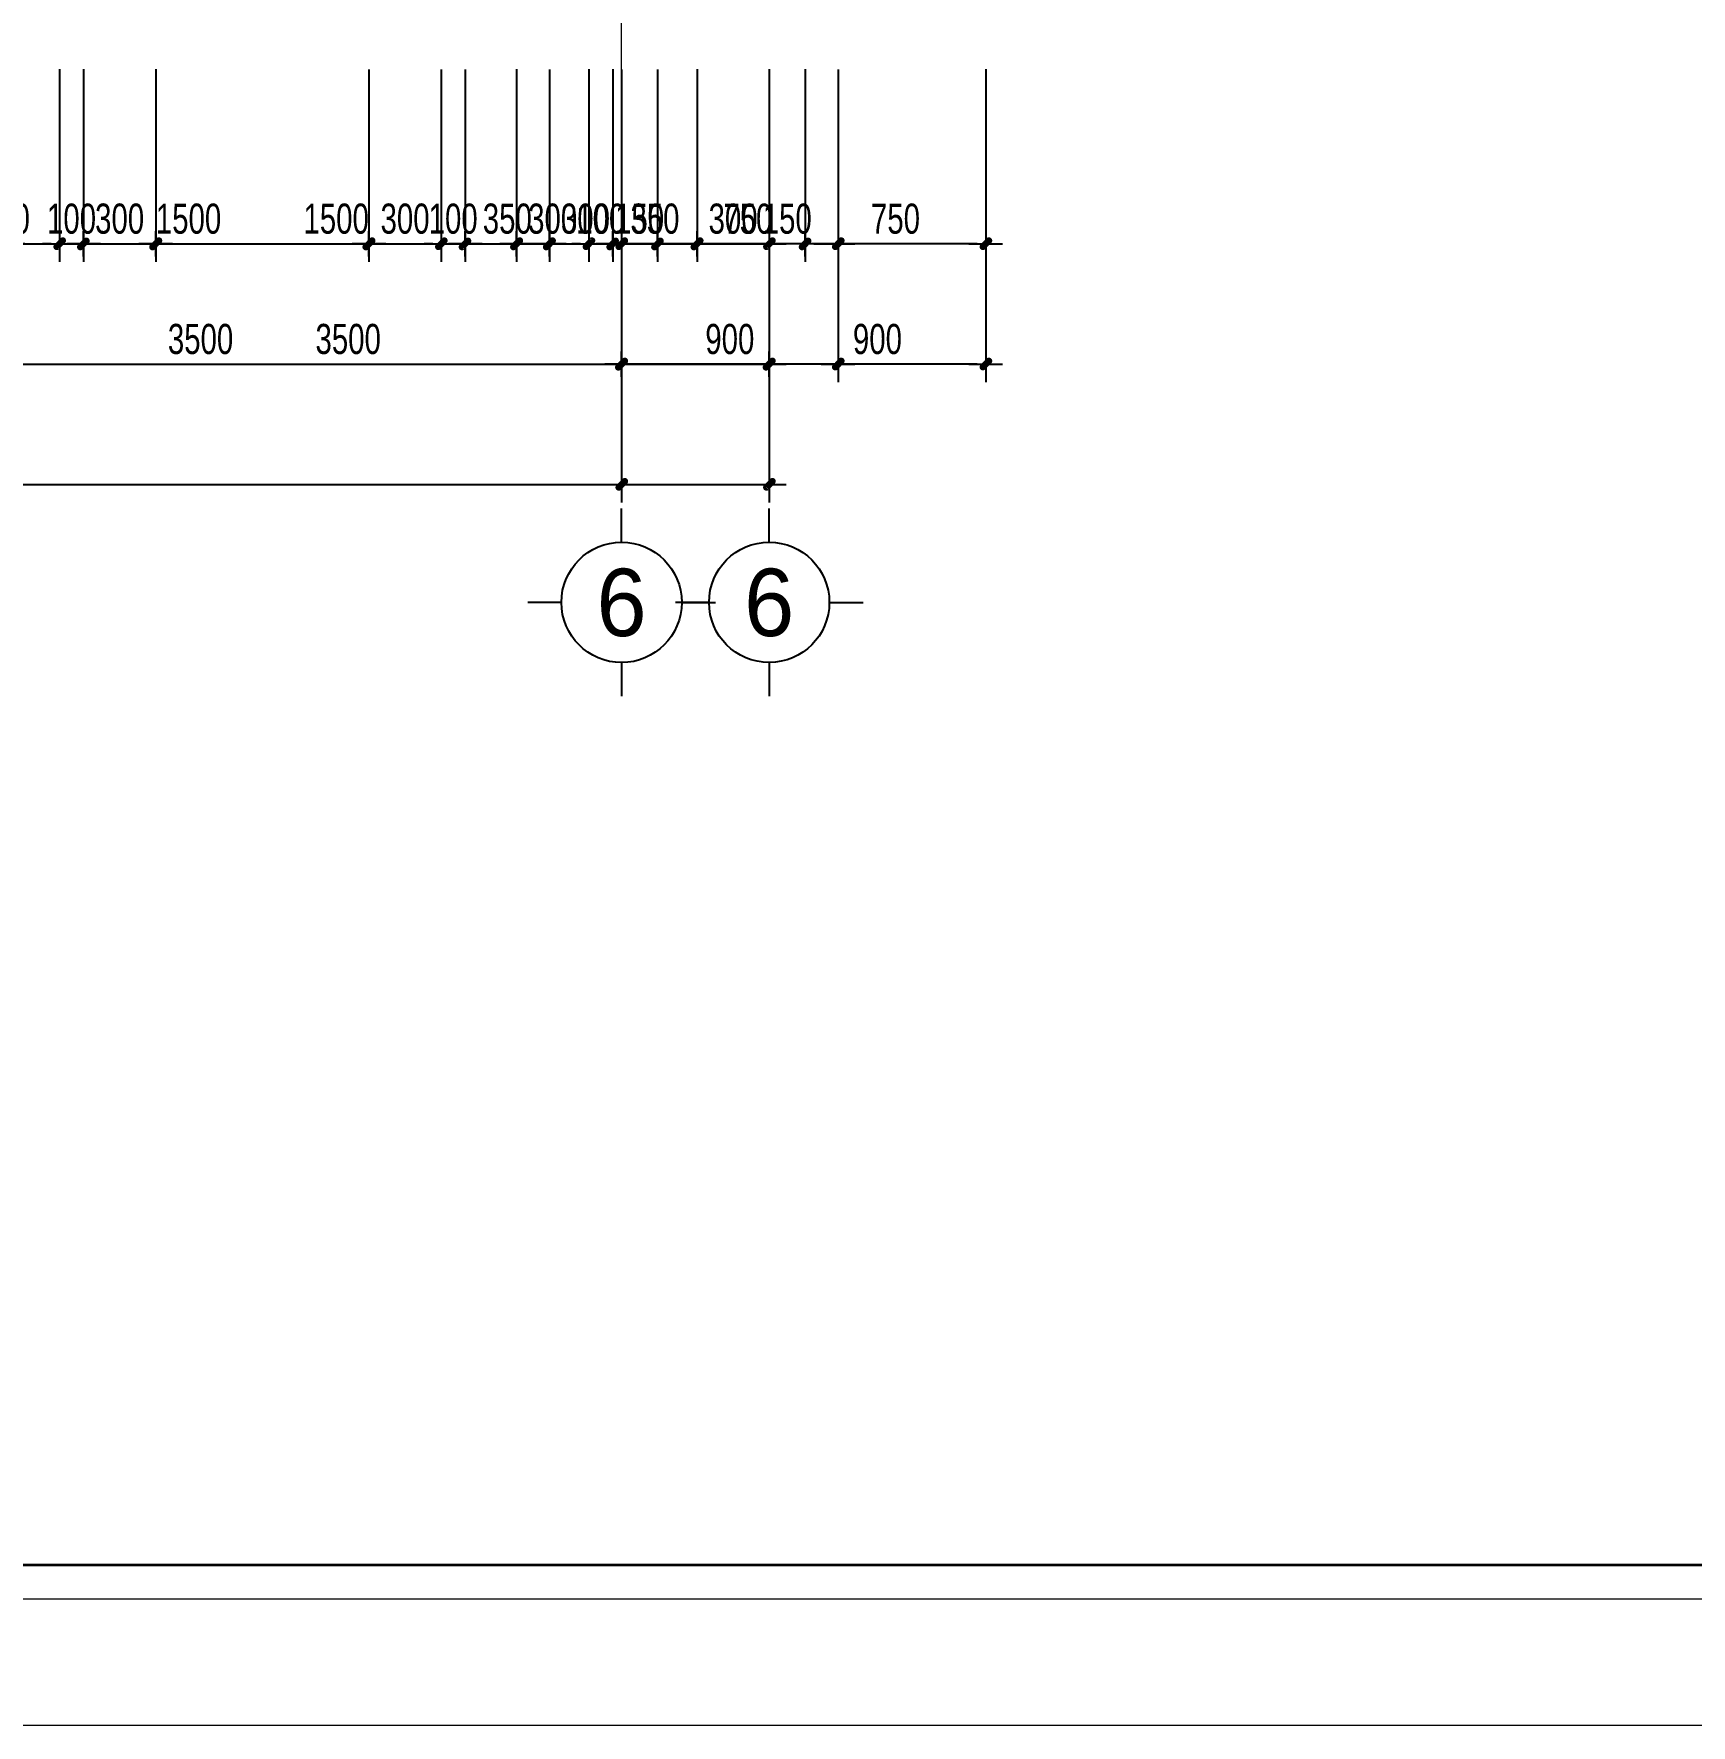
# Model space of a CAD drawing. Header units: inches. Extents: x 88947 to 296847, y 35049 to 161062.
# Drawn here: x 195705 to 202594, y 56051 to 63079 of the extents above; entities that cross this region are included whole.
import ezdxf
from ezdxf.enums import TextEntityAlignment as Align

# ---------------------------------------------------------------- set-up
doc = ezdxf.new("R2010")
doc.units = ezdxf.units.IN
doc.header["$MEASUREMENT"] = 0
doc.header["$PDMODE"] = 1
doc.linetypes.add('ACAD_ISO03W100', pattern=[30, 12, -18])
doc.linetypes.add('CENTER', pattern=[50.8, 31.75, -6.35, 6.35, -6.35])
for name, color, linetype, lineweight in [('A-Dims', 145, 'Continuous', 25), ('A-Text', 30, 'Continuous', 9), ('A-Wall', 2, 'Continuous', 35), ('DIM', 7, 'Continuous', 25), ('GHICHU', 40, 'Continuous', 18), ('KHUNG 2', 144, 'Continuous', 18), ('NETMANH', 192, 'Continuous', 18), ('TRUC', 252, 'ACAD_ISO03W100', 13)]:
    doc.layers.add(name, color=color, linetype=linetype, lineweight=lineweight)
doc.styles.add('FRANKO', font='VFRANKO.TTF')
doc.styles.add('VHELVEN', font='VHELVEN.TTF')
doc.styles.add('VNI-HELVE-CONDENSE', font='VNARIAL.TTF', dxfattribs={"width": 0.7})
doc.dimstyles.new('TAS-100', dxfattribs={"dimscale": 50, "dimtxt": 2.5, "dimasz": 0.7, "dimexe": 1.5, "dimexo": 1.5, "dimgap": 0.8, "dimtad": 1, "dimdec": 0, "dimzin": 3, "dimdsep": 46, "dimtxsty": 'VNI-HELVE-CONDENSE', "dimblk": 'TICK', "dimcen": 2.5, "dimclrt": 71, "dimazin": 2, "dimtfac": 0.75, "dimtdec": 0, "dimtix": 1, "dimtmove": 2, "dimatfit": 2, "dimldrblk": 'TICK123', "dimfxl": 1.5, "dimtolj": 1, "dimtzin": 0, "dimarcsym": 0})

# ---------------------------------------------------------------- blocks, each defined once
blk = doc.blocks.new('TICK')
at = {"layer": 'A-Dims', "color": 1}
for p, q in [((-2, 0), (2, 0)), ((0, 1.5), (0, -1.5))]:
    blk.add_line(p, q, dxfattribs=at)
at = {"layer": 'A-Dims', "color": 1, "const_width": 0.788}
blk.add_lwpolyline([(-0.33, -0.35), (0.38, 0.38)], dxfattribs=at)
at = {"layer": 'A-Dims', "color": 1, "const_width": 0.394}
for points in [[(0.24, 0.52, -0.414214), (0.52, 0.52, -1)], [(0.52, 0.52, -0.414214), (0.52, 0.24, -1)], [(-0.47, -0.21, 0.414214), (-0.47, -0.49, 1)], [(-0.47, -0.49, 0.414214), (-0.19, -0.49, 1)]]:
    blk.add_lwpolyline(points, format="xyb", dxfattribs=at)
blk = doc.blocks.new('*D314')
at = {"layer": 'Defpoints', "color": 0}
for p in [(194647.7, 62206.8), (198147.7, 62206.8), (198147.7, 61706.8)]:
    blk.add_point(p, dxfattribs=at)
at = {"layer": 'DIM', "color": 0, "lineweight": -2}
for p, q in [((194647.7, 62131.8), (194647.7, 61631.8)), ((198147.7, 62131.8), (198147.7, 61631.8)), ((194682.7, 61706.8), (198112.7, 61706.8))]:
    blk.add_line(p, q, dxfattribs=at)
at = {"layer": 'DIM', "color": 0, "lineweight": -2, "xscale": 35, "yscale": 35, "zscale": 35, "rotation": 180}
blk.add_blockref('TICK', (194647.7, 61706.8), dxfattribs=at)
at = {"layer": 'DIM', "color": 0, "lineweight": -2, "xscale": 35, "yscale": 35, "zscale": 35}
blk.add_blockref('TICK', (198147.7, 61706.8), dxfattribs=at)
at = {"layer": 'DIM', "color": 71, "insert": (196397.7, 61810.7), "char_height": 125, "attachment_point": 5, "style": 'VNI-HELVE-CONDENSE'}
blk.add_mtext('\\A1;3500', dxfattribs=at)
blk = doc.blocks.new('TICK123')
at = {"layer": 'A-Dims', "color": 1}
blk.add_lwpolyline([(0.05, 0, 0, 0.84, 0), (-2.11, 0, 8.4, 8.4, 0)], format="xyseb", dxfattribs=at)
blk = doc.blocks.new('*D315')
at = {"layer": 'Defpoints', "color": 0}
for p in [(185747.7, 62206.8), (198147.7, 62206.8), (198147.7, 61206.8)]:
    blk.add_point(p, dxfattribs=at)
at = {"layer": 'DIM', "color": 0, "lineweight": -2}
for p, q in [((185747.7, 62131.8), (185747.7, 61131.8)), ((198147.7, 62131.8), (198147.7, 61131.8)), ((185782.7, 61206.8), (198112.7, 61206.8))]:
    blk.add_line(p, q, dxfattribs=at)
at = {"layer": 'DIM', "color": 0, "lineweight": -2, "xscale": 35, "yscale": 35, "zscale": 35, "rotation": 180}
blk.add_blockref('TICK', (185747.7, 61206.8), dxfattribs=at)
at = {"layer": 'DIM', "color": 0, "lineweight": -2, "xscale": 35, "yscale": 35, "zscale": 35}
blk.add_blockref('TICK', (198147.7, 61206.8), dxfattribs=at)
at = {"layer": 'DIM', "color": 71, "insert": (191947.7, 61310.6), "char_height": 125, "attachment_point": 5, "style": 'VNI-HELVE-CONDENSE'}
blk.add_mtext('\\A1;12400', dxfattribs=at)
blk = doc.blocks.new('khung ten')
at = {"layer": 'A-Wall', "ltscale": 0.7}
blk.add_lwpolyline([(267204.1, -219099.4), (305804.1, -219099.4), (305804.1, -190799.4), (267204.1, -190799.4)], close=True, dxfattribs=at)
at = {"layer": 'KHUNG 2', "ltscale": 0.7}
blk.add_lwpolyline([(267004.1, -219299.4), (306004.1, -219299.4), (306004.1, -190599.4), (267004.1, -190599.4)], close=True, dxfattribs=at)
at = {"layer": 'NETMANH', "ltscale": 0.7}
blk.add_lwpolyline([(265004.1, -220042.3), (307004.1, -220042.3), (307004.1, -190342.3), (265004.1, -190342.3)], close=True, dxfattribs=at)
blk = doc.blocks.new('*D350')
at = {"layer": 'Defpoints', "color": 0}
for p in [(195597.7, 63006.8), (197097.7, 63006.8), (197097.7, 62206.8)]:
    blk.add_point(p, dxfattribs=at)
at = {"layer": 'DIM', "color": 0, "lineweight": -2}
for p, q in [((195597.7, 62931.8), (195597.7, 62131.8)), ((197097.7, 62931.8), (197097.7, 62131.8)), ((195632.7, 62206.8), (197062.7, 62206.8))]:
    blk.add_line(p, q, dxfattribs=at)
at = {"layer": 'DIM', "color": 0, "lineweight": -2, "xscale": 35, "yscale": 35, "zscale": 35, "rotation": 180}
blk.add_blockref('TICK', (195597.7, 62206.8), dxfattribs=at)
at = {"layer": 'DIM', "color": 0, "lineweight": -2, "xscale": 35, "yscale": 35, "zscale": 35}
blk.add_blockref('TICK', (197097.7, 62206.8), dxfattribs=at)
at = {"layer": 'DIM', "color": 71, "insert": (196347.7, 62310.6), "char_height": 125, "attachment_point": 5, "style": 'VNI-HELVE-CONDENSE'}
blk.add_mtext('\\A1;1500', dxfattribs=at)
blk = doc.blocks.new('*D351')
at = {"layer": 'Defpoints', "color": 0}
for p in [(197097.7, 63006.8), (197397.7, 63006.8), (197397.7, 62206.8)]:
    blk.add_point(p, dxfattribs=at)
at = {"layer": 'DIM', "color": 0, "lineweight": -2}
for p, q in [((197097.7, 62931.8), (197097.7, 62131.8)), ((197397.7, 62931.8), (197397.7, 62131.8)), ((197132.7, 62206.8), (197362.7, 62206.8))]:
    blk.add_line(p, q, dxfattribs=at)
at = {"layer": 'DIM', "color": 0, "lineweight": -2, "xscale": 35, "yscale": 35, "zscale": 35, "rotation": 180}
blk.add_blockref('TICK', (197097.7, 62206.8), dxfattribs=at)
at = {"layer": 'DIM', "color": 0, "lineweight": -2, "xscale": 35, "yscale": 35, "zscale": 35}
blk.add_blockref('TICK', (197397.7, 62206.8), dxfattribs=at)
at = {"layer": 'DIM', "color": 71, "insert": (197247.7, 62310.7), "char_height": 125, "attachment_point": 5, "style": 'VNI-HELVE-CONDENSE'}
blk.add_mtext('\\A1;300', dxfattribs=at)
blk = doc.blocks.new('*D352')
at = {"layer": 'Defpoints', "color": 0}
for p in [(197397.7, 63006.8), (197497.7, 63006.8), (197497.7, 62206.8)]:
    blk.add_point(p, dxfattribs=at)
at = {"layer": 'DIM', "color": 0, "lineweight": -2}
for p, q in [((197397.7, 62931.8), (197397.7, 62131.8)), ((197497.7, 62931.8), (197497.7, 62131.8)), ((197362.7, 62206.8), (197327.7, 62206.8)), ((197397.7, 62206.8), (197497.7, 62206.8)), ((197532.7, 62206.8), (197567.7, 62206.8))]:
    blk.add_line(p, q, dxfattribs=at)
at = {"layer": 'DIM', "color": 0, "lineweight": -2, "xscale": 35, "yscale": 35, "zscale": 35}
blk.add_blockref('TICK', (197397.7, 62206.8), dxfattribs=at)
at = {"layer": 'DIM', "color": 0, "lineweight": -2, "xscale": 35, "yscale": 35, "zscale": 35, "rotation": 180}
blk.add_blockref('TICK', (197497.7, 62206.8), dxfattribs=at)
at = {"layer": 'DIM', "color": 71, "insert": (197447.7, 62310.6), "char_height": 125, "attachment_point": 5, "style": 'VNI-HELVE-CONDENSE'}
blk.add_mtext('\\A1;100', dxfattribs=at)
blk = doc.blocks.new('*D353')
at = {"layer": 'Defpoints', "color": 0}
for p in [(197497.7, 63006.8), (197847.7, 63006.8), (197847.7, 62206.8)]:
    blk.add_point(p, dxfattribs=at)
at = {"layer": 'DIM', "color": 0, "lineweight": -2}
for p, q in [((197497.7, 62931.8), (197497.7, 62131.8)), ((197847.7, 62931.8), (197847.7, 62131.8)), ((197532.7, 62206.8), (197812.7, 62206.8))]:
    blk.add_line(p, q, dxfattribs=at)
at = {"layer": 'DIM', "color": 0, "lineweight": -2, "xscale": 35, "yscale": 35, "zscale": 35, "rotation": 180}
blk.add_blockref('TICK', (197497.7, 62206.8), dxfattribs=at)
at = {"layer": 'DIM', "color": 0, "lineweight": -2, "xscale": 35, "yscale": 35, "zscale": 35}
blk.add_blockref('TICK', (197847.7, 62206.8), dxfattribs=at)
at = {"layer": 'DIM', "color": 71, "insert": (197672.7, 62310.7), "char_height": 125, "attachment_point": 5, "style": 'VNI-HELVE-CONDENSE'}
blk.add_mtext('\\A1;350', dxfattribs=at)
blk = doc.blocks.new('*D386')
at = {"layer": 'Defpoints', "color": 0}
for p in [(198147.7, 63006.8), (198297.7, 63006.8), (198147.7, 62206.8)]:
    blk.add_point(p, dxfattribs=at)
at = {"layer": 'DIM', "color": 0, "lineweight": -2}
for p, q in [((198147.7, 62931.8), (198147.7, 62131.8)), ((198297.7, 62931.8), (198297.7, 62131.8)), ((198112.7, 62206.8), (198077.7, 62206.8)), ((198297.7, 62206.8), (198147.7, 62206.8)), ((198332.7, 62206.8), (198367.7, 62206.8))]:
    blk.add_line(p, q, dxfattribs=at)
at = {"layer": 'DIM', "color": 0, "lineweight": -2, "xscale": 35, "yscale": 35, "zscale": 35}
blk.add_blockref('TICK', (198147.7, 62206.8), dxfattribs=at)
at = {"layer": 'DIM', "color": 0, "lineweight": -2, "xscale": 35, "yscale": 35, "zscale": 35, "rotation": 180}
blk.add_blockref('TICK', (198297.7, 62206.8), dxfattribs=at)
at = {"layer": 'DIM', "color": 71, "insert": (198222.7, 62310.6), "char_height": 125, "attachment_point": 5, "style": 'VNI-HELVE-CONDENSE'}
blk.add_mtext('\\A1;150', dxfattribs=at)
blk = doc.blocks.new('*D387')
at = {"layer": 'Defpoints', "color": 0}
for p in [(198297.7, 63006.8), (199047.7, 63006.8), (198297.7, 62206.8)]:
    blk.add_point(p, dxfattribs=at)
at = {"layer": 'DIM', "color": 0, "lineweight": -2}
for p, q in [((198297.7, 62931.8), (198297.7, 62131.8)), ((199047.7, 62931.8), (199047.7, 62131.8)), ((199012.7, 62206.8), (198332.7, 62206.8))]:
    blk.add_line(p, q, dxfattribs=at)
at = {"layer": 'DIM', "color": 0, "lineweight": -2, "xscale": 35, "yscale": 35, "zscale": 35, "rotation": 180}
blk.add_blockref('TICK', (198297.7, 62206.8), dxfattribs=at)
at = {"layer": 'DIM', "color": 0, "lineweight": -2, "xscale": 35, "yscale": 35, "zscale": 35}
blk.add_blockref('TICK', (199047.7, 62206.8), dxfattribs=at)
at = {"layer": 'DIM', "color": 71, "insert": (198672.7, 62310.6), "char_height": 125, "attachment_point": 5, "style": 'VNI-HELVE-CONDENSE'}
blk.add_mtext('\\A1;750', dxfattribs=at)
blk = doc.blocks.new('*D388')
at = {"layer": 'Defpoints', "color": 0}
for p in [(198147.7, 62206.8), (199047.7, 62206.8), (198147.7, 61706.8)]:
    blk.add_point(p, dxfattribs=at)
at = {"layer": 'DIM', "color": 0, "lineweight": -2}
for p, q in [((198147.7, 62131.8), (198147.7, 61631.8)), ((199047.7, 62131.8), (199047.7, 61631.8)), ((199012.7, 61706.8), (198182.7, 61706.8))]:
    blk.add_line(p, q, dxfattribs=at)
at = {"layer": 'DIM', "color": 0, "lineweight": -2, "xscale": 35, "yscale": 35, "zscale": 35, "rotation": 180}
blk.add_blockref('TICK', (198147.7, 61706.8), dxfattribs=at)
at = {"layer": 'DIM', "color": 0, "lineweight": -2, "xscale": 35, "yscale": 35, "zscale": 35}
blk.add_blockref('TICK', (199047.7, 61706.8), dxfattribs=at)
at = {"layer": 'DIM', "color": 71, "insert": (198597.7, 61810.6), "char_height": 125, "attachment_point": 5, "style": 'VNI-HELVE-CONDENSE'}
blk.add_mtext('\\A1;900', dxfattribs=at)
blk = doc.blocks.new('*D392')
at = {"layer": 'Defpoints', "color": 0}
for p in [(197847.7, 63006.8), (198147.7, 63006.8), (198147.7, 62206.8)]:
    blk.add_point(p, dxfattribs=at)
at = {"layer": 'DIM', "color": 0, "lineweight": -2}
for p, q in [((197847.7, 62931.8), (197847.7, 62131.8)), ((198147.7, 62931.8), (198147.7, 62131.8)), ((197882.7, 62206.8), (198112.7, 62206.8))]:
    blk.add_line(p, q, dxfattribs=at)
at = {"layer": 'DIM', "color": 0, "lineweight": -2, "xscale": 35, "yscale": 35, "zscale": 35, "rotation": 180}
blk.add_blockref('TICK', (197847.7, 62206.8), dxfattribs=at)
at = {"layer": 'DIM', "color": 0, "lineweight": -2, "xscale": 35, "yscale": 35, "zscale": 35}
blk.add_blockref('TICK', (198147.7, 62206.8), dxfattribs=at)
at = {"layer": 'DIM', "color": 71, "insert": (197997.7, 62310.7), "char_height": 125, "attachment_point": 5, "style": 'VNI-HELVE-CONDENSE'}
blk.add_mtext('\\A1;300', dxfattribs=at)
blk = doc.blocks.new('TRUCCOT')
for p, q in [((0, -140), (0, 0)), ((-250, -390), (-390, -390)), ((250, -390), (390, -390)), ((0, -640), (0, -780))]:
    blk.add_line(p, q)
blk.add_circle((0, -390), 250)
at = {"layer": 'GHICHU', "style": 'VHELVEN'}
blk.add_attdef('TRUC', text='', height=280, dxfattribs=at).set_placement((0, -390), align=Align.MIDDLE_CENTER)
blk = doc.blocks.new('*D3025')
at = {"layer": 'Defpoints', "color": 0}
for p in [(9050, -31652.1), (12550, -31652.1), (12550, -32952.1)]:
    blk.add_point(p, dxfattribs=at)
at = {"layer": 'DIM', "color": 0, "lineweight": -2}
for p, q in [((9050, -31727.1), (9050, -33027.1)), ((12550, -31727.1), (12550, -33027.1)), ((9085, -32952.1), (12515, -32952.1))]:
    blk.add_line(p, q, dxfattribs=at)
at = {"layer": 'DIM', "color": 0, "lineweight": -2, "xscale": 35, "yscale": 35, "zscale": 35, "rotation": 180}
blk.add_blockref('TICK', (9050, -32952.1), dxfattribs=at)
at = {"layer": 'DIM', "color": 0, "lineweight": -2, "xscale": 35, "yscale": 35, "zscale": 35}
blk.add_blockref('TICK', (12550, -32952.1), dxfattribs=at)
at = {"layer": 'DIM', "color": 71, "insert": (10800, -32848.3), "char_height": 125, "attachment_point": 5, "style": 'VNI-HELVE-CONDENSE'}
blk.add_mtext('\\A1;3500', dxfattribs=at)
blk = doc.blocks.new('*D3026')
at = {"layer": 'Defpoints', "color": 0}
for p in [(150, -31652.1), (12550, -31652.1), (12550, -33452.1)]:
    blk.add_point(p, dxfattribs=at)
at = {"layer": 'DIM', "color": 0, "lineweight": -2}
for p, q in [((150, -31727.1), (150, -33527.1)), ((12550, -31727.1), (12550, -33527.1)), ((185, -33452.1), (12515, -33452.1))]:
    blk.add_line(p, q, dxfattribs=at)
at = {"layer": 'DIM', "color": 0, "lineweight": -2, "xscale": 35, "yscale": 35, "zscale": 35, "rotation": 180}
blk.add_blockref('TICK', (150, -33452.1), dxfattribs=at)
at = {"layer": 'DIM', "color": 0, "lineweight": -2, "xscale": 35, "yscale": 35, "zscale": 35}
blk.add_blockref('TICK', (12550, -33452.1), dxfattribs=at)
at = {"layer": 'DIM', "color": 71, "insert": (6350, -33348.4), "char_height": 125, "attachment_point": 5, "style": 'VNI-HELVE-CONDENSE'}
blk.add_mtext('\\A1;12400', dxfattribs=at)
blk = doc.blocks.new('*D3108')
at = {"layer": 'Defpoints', "color": 0}
for p in [(9150, -31652.1), (9600, -31652.1), (9600, -32452.1)]:
    blk.add_point(p, dxfattribs=at)
at = {"layer": 'DIM', "color": 0, "lineweight": -2}
for p, q in [((9150, -31727.1), (9150, -32527.1)), ((9600, -31727.1), (9600, -32527.1)), ((9185, -32452.1), (9565, -32452.1))]:
    blk.add_line(p, q, dxfattribs=at)
at = {"layer": 'DIM', "color": 0, "lineweight": -2, "xscale": 35, "yscale": 35, "zscale": 35, "rotation": 180}
blk.add_blockref('TICK', (9150, -32452.1), dxfattribs=at)
at = {"layer": 'DIM', "color": 0, "lineweight": -2, "xscale": 35, "yscale": 35, "zscale": 35}
blk.add_blockref('TICK', (9600, -32452.1), dxfattribs=at)
at = {"layer": 'DIM', "color": 71, "insert": (9375, -32348.4), "char_height": 125, "attachment_point": 5, "style": 'VNI-HELVE-CONDENSE'}
blk.add_mtext('\\A1;450', dxfattribs=at)
blk = doc.blocks.new('*D3109')
at = {"layer": 'Defpoints', "color": 0}
for p in [(9600, -31652.1), (9700, -31652.1), (9700, -32452.1)]:
    blk.add_point(p, dxfattribs=at)
at = {"layer": 'DIM', "color": 0, "lineweight": -2}
for p, q in [((9600, -31727.1), (9600, -32527.1)), ((9700, -31727.1), (9700, -32527.1)), ((9565, -32452.1), (9530, -32452.1)), ((9600, -32452.1), (9700, -32452.1)), ((9735, -32452.1), (9770, -32452.1))]:
    blk.add_line(p, q, dxfattribs=at)
at = {"layer": 'DIM', "color": 0, "lineweight": -2, "xscale": 35, "yscale": 35, "zscale": 35}
blk.add_blockref('TICK', (9600, -32452.1), dxfattribs=at)
at = {"layer": 'DIM', "color": 0, "lineweight": -2, "xscale": 35, "yscale": 35, "zscale": 35, "rotation": 180}
blk.add_blockref('TICK', (9700, -32452.1), dxfattribs=at)
at = {"layer": 'DIM', "color": 71, "insert": (9650, -32348.4), "char_height": 125, "attachment_point": 5, "style": 'VNI-HELVE-CONDENSE'}
blk.add_mtext('\\A1;100', dxfattribs=at)
blk = doc.blocks.new('*D3110')
at = {"layer": 'Defpoints', "color": 0}
for p in [(9700, -31652.1), (10000, -31652.1), (10000, -32452.1)]:
    blk.add_point(p, dxfattribs=at)
at = {"layer": 'DIM', "color": 0, "lineweight": -2}
for p, q in [((9700, -31727.1), (9700, -32527.1)), ((10000, -31727.1), (10000, -32527.1)), ((9735, -32452.1), (9965, -32452.1))]:
    blk.add_line(p, q, dxfattribs=at)
at = {"layer": 'DIM', "color": 0, "lineweight": -2, "xscale": 35, "yscale": 35, "zscale": 35, "rotation": 180}
blk.add_blockref('TICK', (9700, -32452.1), dxfattribs=at)
at = {"layer": 'DIM', "color": 0, "lineweight": -2, "xscale": 35, "yscale": 35, "zscale": 35}
blk.add_blockref('TICK', (10000, -32452.1), dxfattribs=at)
at = {"layer": 'DIM', "color": 71, "insert": (9850, -32348.3), "char_height": 125, "attachment_point": 5, "style": 'VNI-HELVE-CONDENSE'}
blk.add_mtext('\\A1;300', dxfattribs=at)
blk = doc.blocks.new('*D3111')
at = {"layer": 'Defpoints', "color": 0}
for p in [(10000, -31652.1), (11500, -31652.1), (11500, -32452.1)]:
    blk.add_point(p, dxfattribs=at)
at = {"layer": 'DIM', "color": 0, "lineweight": -2}
for p, q in [((10000, -31727.1), (10000, -32527.1)), ((11500, -31727.1), (11500, -32527.1)), ((10035, -32452.1), (11465, -32452.1))]:
    blk.add_line(p, q, dxfattribs=at)
at = {"layer": 'DIM', "color": 0, "lineweight": -2, "xscale": 35, "yscale": 35, "zscale": 35, "rotation": 180}
blk.add_blockref('TICK', (10000, -32452.1), dxfattribs=at)
at = {"layer": 'DIM', "color": 0, "lineweight": -2, "xscale": 35, "yscale": 35, "zscale": 35}
blk.add_blockref('TICK', (11500, -32452.1), dxfattribs=at)
at = {"layer": 'DIM', "color": 71, "insert": (10750, -32348.4), "char_height": 125, "attachment_point": 5, "style": 'VNI-HELVE-CONDENSE'}
blk.add_mtext('\\A1;1500', dxfattribs=at)
blk = doc.blocks.new('*D3112')
at = {"layer": 'Defpoints', "color": 0}
for p in [(11500, -31652.1), (11800, -31652.1), (11800, -32452.1)]:
    blk.add_point(p, dxfattribs=at)
at = {"layer": 'DIM', "color": 0, "lineweight": -2}
for p, q in [((11500, -31727.1), (11500, -32527.1)), ((11800, -31727.1), (11800, -32527.1)), ((11535, -32452.1), (11765, -32452.1))]:
    blk.add_line(p, q, dxfattribs=at)
at = {"layer": 'DIM', "color": 0, "lineweight": -2, "xscale": 35, "yscale": 35, "zscale": 35, "rotation": 180}
blk.add_blockref('TICK', (11500, -32452.1), dxfattribs=at)
at = {"layer": 'DIM', "color": 0, "lineweight": -2, "xscale": 35, "yscale": 35, "zscale": 35}
blk.add_blockref('TICK', (11800, -32452.1), dxfattribs=at)
at = {"layer": 'DIM', "color": 71, "insert": (11650, -32348.3), "char_height": 125, "attachment_point": 5, "style": 'VNI-HELVE-CONDENSE'}
blk.add_mtext('\\A1;300', dxfattribs=at)
blk = doc.blocks.new('*D3113')
at = {"layer": 'Defpoints', "color": 0}
for p in [(11800, -31652.1), (11900, -31652.1), (11900, -32452.1)]:
    blk.add_point(p, dxfattribs=at)
at = {"layer": 'DIM', "color": 0, "lineweight": -2}
for p, q in [((11800, -31727.1), (11800, -32527.1)), ((11900, -31727.1), (11900, -32527.1)), ((11765, -32452.1), (11730, -32452.1)), ((11800, -32452.1), (11900, -32452.1)), ((11935, -32452.1), (11970, -32452.1))]:
    blk.add_line(p, q, dxfattribs=at)
at = {"layer": 'DIM', "color": 0, "lineweight": -2, "xscale": 35, "yscale": 35, "zscale": 35}
blk.add_blockref('TICK', (11800, -32452.1), dxfattribs=at)
at = {"layer": 'DIM', "color": 0, "lineweight": -2, "xscale": 35, "yscale": 35, "zscale": 35, "rotation": 180}
blk.add_blockref('TICK', (11900, -32452.1), dxfattribs=at)
at = {"layer": 'DIM', "color": 71, "insert": (11850, -32348.4), "char_height": 125, "attachment_point": 5, "style": 'VNI-HELVE-CONDENSE'}
blk.add_mtext('\\A1;100', dxfattribs=at)
blk = doc.blocks.new('*D3114')
at = {"layer": 'Defpoints', "color": 0}
for p in [(11900, -31652.1), (12250, -31652.1), (12250, -32452.1)]:
    blk.add_point(p, dxfattribs=at)
at = {"layer": 'DIM', "color": 0, "lineweight": -2}
for p, q in [((11900, -31727.1), (11900, -32527.1)), ((12250, -31727.1), (12250, -32527.1)), ((11935, -32452.1), (12215, -32452.1))]:
    blk.add_line(p, q, dxfattribs=at)
at = {"layer": 'DIM', "color": 0, "lineweight": -2, "xscale": 35, "yscale": 35, "zscale": 35, "rotation": 180}
blk.add_blockref('TICK', (11900, -32452.1), dxfattribs=at)
at = {"layer": 'DIM', "color": 0, "lineweight": -2, "xscale": 35, "yscale": 35, "zscale": 35}
blk.add_blockref('TICK', (12250, -32452.1), dxfattribs=at)
at = {"layer": 'DIM', "color": 71, "insert": (12075, -32348.3), "char_height": 125, "attachment_point": 5, "style": 'VNI-HELVE-CONDENSE'}
blk.add_mtext('\\A1;350', dxfattribs=at)
blk = doc.blocks.new('*D3161')
at = {"layer": 'Defpoints', "color": 0}
for p in [(12550, -31652.1), (12700, -31652.1), (12550, -32452.1)]:
    blk.add_point(p, dxfattribs=at)
at = {"layer": 'DIM', "color": 0, "lineweight": -2}
for p, q in [((12550, -31727.1), (12550, -32527.1)), ((12700, -31727.1), (12700, -32527.1)), ((12515, -32452.1), (12480, -32452.1)), ((12700, -32452.1), (12550, -32452.1)), ((12735, -32452.1), (12770, -32452.1))]:
    blk.add_line(p, q, dxfattribs=at)
at = {"layer": 'DIM', "color": 0, "lineweight": -2, "xscale": 35, "yscale": 35, "zscale": 35}
blk.add_blockref('TICK', (12550, -32452.1), dxfattribs=at)
at = {"layer": 'DIM', "color": 0, "lineweight": -2, "xscale": 35, "yscale": 35, "zscale": 35, "rotation": 180}
blk.add_blockref('TICK', (12700, -32452.1), dxfattribs=at)
at = {"layer": 'DIM', "color": 71, "insert": (12625, -32348.4), "char_height": 125, "attachment_point": 5, "style": 'VNI-HELVE-CONDENSE'}
blk.add_mtext('\\A1;150', dxfattribs=at)
blk = doc.blocks.new('*D3162')
at = {"layer": 'Defpoints', "color": 0}
for p in [(12700, -31652.1), (13450, -31652.1), (12700, -32452.1)]:
    blk.add_point(p, dxfattribs=at)
at = {"layer": 'DIM', "color": 0, "lineweight": -2}
for p, q in [((12700, -31727.1), (12700, -32527.1)), ((13450, -31727.1), (13450, -32527.1)), ((13415, -32452.1), (12735, -32452.1))]:
    blk.add_line(p, q, dxfattribs=at)
at = {"layer": 'DIM', "color": 0, "lineweight": -2, "xscale": 35, "yscale": 35, "zscale": 35, "rotation": 180}
blk.add_blockref('TICK', (12700, -32452.1), dxfattribs=at)
at = {"layer": 'DIM', "color": 0, "lineweight": -2, "xscale": 35, "yscale": 35, "zscale": 35}
blk.add_blockref('TICK', (13450, -32452.1), dxfattribs=at)
at = {"layer": 'DIM', "color": 71, "insert": (13075, -32348.4), "char_height": 125, "attachment_point": 5, "style": 'VNI-HELVE-CONDENSE'}
blk.add_mtext('\\A1;750', dxfattribs=at)
blk = doc.blocks.new('*D3163')
at = {"layer": 'Defpoints', "color": 0}
for p in [(12550, -31652.1), (13450, -31652.1), (12550, -32952.1)]:
    blk.add_point(p, dxfattribs=at)
at = {"layer": 'DIM', "color": 0, "lineweight": -2}
for p, q in [((12550, -31727.1), (12550, -33027.1)), ((13450, -31727.1), (13450, -33027.1)), ((13415, -32952.1), (12585, -32952.1))]:
    blk.add_line(p, q, dxfattribs=at)
at = {"layer": 'DIM', "color": 0, "lineweight": -2, "xscale": 35, "yscale": 35, "zscale": 35, "rotation": 180}
blk.add_blockref('TICK', (12550, -32952.1), dxfattribs=at)
at = {"layer": 'DIM', "color": 0, "lineweight": -2, "xscale": 35, "yscale": 35, "zscale": 35}
blk.add_blockref('TICK', (13450, -32952.1), dxfattribs=at)
at = {"layer": 'DIM', "color": 71, "insert": (13000, -32848.4), "char_height": 125, "attachment_point": 5, "style": 'VNI-HELVE-CONDENSE'}
blk.add_mtext('\\A1;900', dxfattribs=at)
blk = doc.blocks.new('*D3167')
at = {"layer": 'Defpoints', "color": 0}
for p in [(12250, -31652.1), (12550, -31652.1), (12550, -32452.1)]:
    blk.add_point(p, dxfattribs=at)
at = {"layer": 'DIM', "color": 0, "lineweight": -2}
for p, q in [((12250, -31727.1), (12250, -32527.1)), ((12550, -31727.1), (12550, -32527.1)), ((12285, -32452.1), (12515, -32452.1))]:
    blk.add_line(p, q, dxfattribs=at)
at = {"layer": 'DIM', "color": 0, "lineweight": -2, "xscale": 35, "yscale": 35, "zscale": 35, "rotation": 180}
blk.add_blockref('TICK', (12250, -32452.1), dxfattribs=at)
at = {"layer": 'DIM', "color": 0, "lineweight": -2, "xscale": 35, "yscale": 35, "zscale": 35}
blk.add_blockref('TICK', (12550, -32452.1), dxfattribs=at)
at = {"layer": 'DIM', "color": 71, "insert": (12400, -32348.3), "char_height": 125, "attachment_point": 5, "style": 'VNI-HELVE-CONDENSE'}
blk.add_mtext('\\A1;300', dxfattribs=at)
blk = doc.blocks.new('A$C4B9C0102')
at = {"layer": 'DIM'}
ref = blk.add_blockref('TRUCCOT', (12550, -33552.1), dxfattribs=at)
ref.add_attrib('TRUC', '6', dxfattribs={"layer": 'GHICHU', "height": 280, "style": 'FRANKO'}).set_placement((12550, -33942.1), align=Align.MIDDLE_CENTER)
for base, p1, p2, picture, middle in [((12550, -33452.1), (150, -31652.1), (12550, -31652.1), '*D3026', (6350, -33348.4)), ((12550, -32952.1), (9050, -31652.1), (12550, -31652.1), '*D3025', (10800, -32848.3)), ((9600, -32452.1), (9150, -31652.1), (9600, -31652.1), '*D3108', (9375, -32348.4)), ((9700, -32452.1), (9600, -31652.1), (9700, -31652.1), '*D3109', (9650, -32348.4)), ((10000, -32452.1), (9700, -31652.1), (10000, -31652.1), '*D3110', (9850, -32348.3)), ((11500, -32452.1), (10000, -31652.1), (11500, -31652.1), '*D3111', (10750, -32348.4)), ((11800, -32452.1), (11500, -31652.1), (11800, -31652.1), '*D3112', (11650, -32348.3)), ((11900, -32452.1), (11800, -31652.1), (11900, -31652.1), '*D3113', (11850, -32348.4)), ((12250, -32452.1), (11900, -31652.1), (12250, -31652.1), '*D3114', (12075, -32348.3)), ((12550, -32452.1), (12250, -31652.1), (12550, -31652.1), '*D3167', (12400, -32348.3))]:
    dim = blk.add_linear_dim(base=base, p1=p1, p2=p2, dimstyle='TAS-100', dxfattribs=at)
    dim.commit()
    dim.dimension.update_dxf_attribs({"geometry": picture, "text_midpoint": middle})
for base, p1, p2, picture, middle in [((12550, -32452.1), (12700, -31652.1), (12550, -31652.1), '*D3161', (12625, -32348.4)), ((12550, -32952.1), (13450, -31652.1), (12550, -31652.1), '*D3163', (13000, -32848.4)), ((12700, -32452.1), (13450, -31652.1), (12700, -31652.1), '*D3162', (13075, -32348.4))]:
    dim = blk.add_linear_dim(base=base, p1=p1, p2=p2, angle=180, dimstyle='TAS-100', dxfattribs=at)
    dim.commit()
    dim.dimension.update_dxf_attribs({"geometry": picture, "text_midpoint": middle})

msp = doc.modelspace()

# ---------------------------------------------------------------- linework, layer by layer
at = {"layer": 'TRUC', "linetype": 'CENTER', "ltscale": 20}
msp.add_lwpolyline([(198147.7, 61706.8), (198147.7, 74206.8)], dxfattribs=at)

# ---------------------------------------------------------------- block references
at = {"layer": 'A-Text', "xscale": 0.7071428571362048, "yscale": 0.7071428573544836, "zscale": 0.7071428573664265}
msp.add_blockref('khung ten', (-9348.5, 211652.7), dxfattribs=at)
at = {"layer": 'DIM'}
msp.add_blockref('A$C4B9C0102', (186211.3, 94659), dxfattribs=at)
ref = msp.add_blockref('TRUCCOT', (198147.7, 61106.8), dxfattribs=at)
ref.add_attrib('TRUC', '6', dxfattribs={"layer": 'GHICHU', "height": 280, "style": 'FRANKO'}).set_placement((198147.7, 60716.8), align=Align.MIDDLE_CENTER)

# ---------------------------------------------------------------- dimensions: what is measured, and where the dimension line sits
for base, p1, p2, picture, middle in [((197097.7, 62206.8), (195597.7, 63006.8), (197097.7, 63006.8), '*D350', (196347.7, 62310.6)), ((197397.7, 62206.8), (197097.7, 63006.8), (197397.7, 63006.8), '*D351', (197247.7, 62310.7)), ((197497.7, 62206.8), (197397.7, 63006.8), (197497.7, 63006.8), '*D352', (197447.7, 62310.6)), ((197847.7, 62206.8), (197497.7, 63006.8), (197847.7, 63006.8), '*D353', (197672.7, 62310.7)), ((198147.7, 62206.8), (197847.7, 63006.8), (198147.7, 63006.8), '*D392', (197997.7, 62310.7)), ((198147.7, 61206.8), (185747.7, 62206.8), (198147.7, 62206.8), '*D315', (191947.7, 61310.6)), ((198147.7, 61706.8), (194647.7, 62206.8), (198147.7, 62206.8), '*D314', (196397.7, 61810.7))]:
    dim = msp.add_linear_dim(base=base, p1=p1, p2=p2, dimstyle='TAS-100', dxfattribs=at)
    dim.commit()
    dim.dimension.update_dxf_attribs({"geometry": picture, "text_midpoint": middle})
for base, p1, p2, picture, middle in [((198147.7, 62206.8), (198297.7, 63006.8), (198147.7, 63006.8), '*D386', (198222.7, 62310.6)), ((198297.7, 62206.8), (199047.7, 63006.8), (198297.7, 63006.8), '*D387', (198672.7, 62310.6)), ((198147.7, 61706.8), (199047.7, 62206.8), (198147.7, 62206.8), '*D388', (198597.7, 61810.6))]:
    dim = msp.add_linear_dim(base=base, p1=p1, p2=p2, angle=180, dimstyle='TAS-100', dxfattribs=at)
    dim.commit()
    dim.dimension.update_dxf_attribs({"geometry": picture, "text_midpoint": middle})

doc.saveas('drawing.dxf')
